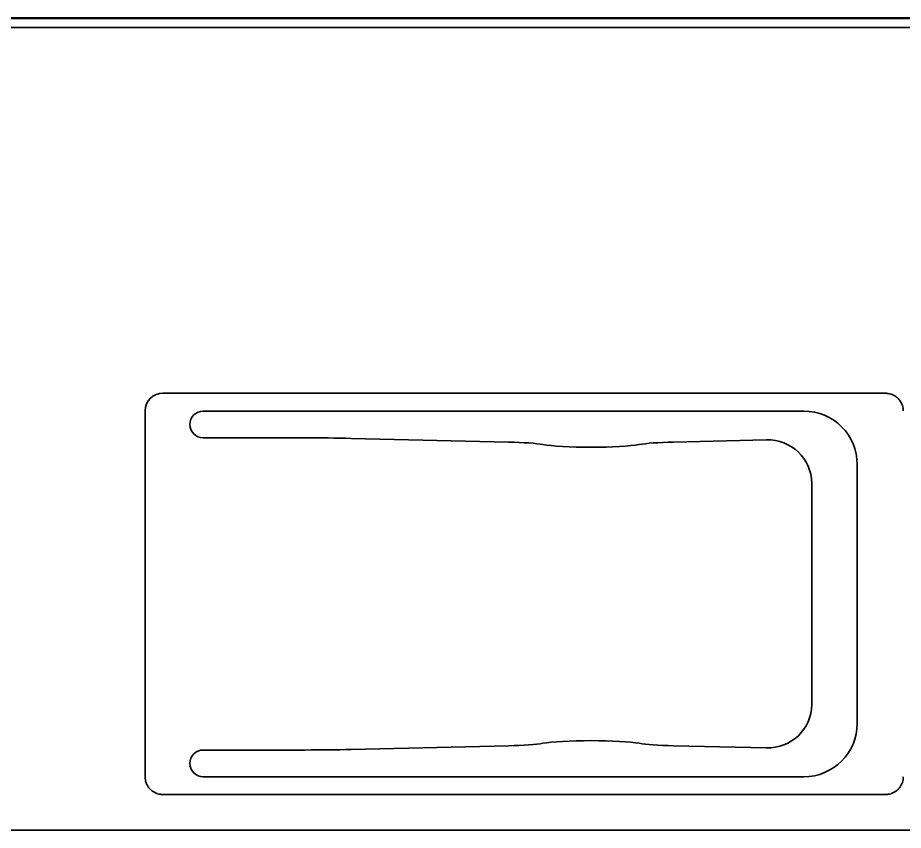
# Model space of a CAD drawing. Extents: x 5819 to 10669, y -850 to 3886.
# Drawn here: x 7188.4 to 7287.7, y 1280.8 to 1371.9 of the extents above; entities that cross this region are included whole.
import ezdxf

# ---------------------------------------------------------------- set-up
doc = ezdxf.new("R2010")
doc.units = 0
doc.header["$LTSCALE"] = 5
doc.layers.add('1', color=7, linetype='CONTINUOUS', true_color=0xffffff)

msp = doc.modelspace()

# ---------------------------------------------------------------- linework, layer by layer
at = {"layer": '1', "color": 7, "linetype": 'Continuous', "lineweight": 35}
for p, q in [((7074.673, 1371.826), (7620.37, 1371.826)), ((7077.337, 1371.926), (8068.409, 1371.926)), ((7208.673, 1371.826), (7208.673, 1371.926)), ((7230.673, 1371.826), (7230.673, 1371.926)), ((7247.673, 1371.826), (7247.673, 1371.926)), ((7269.673, 1371.826), (7269.673, 1371.926)), ((7286.673, 1371.826), (7286.673, 1371.926)), ((7074.673, 1370.826), (8071.673, 1370.826)), ((7204.655, 1329.82), (7285.69, 1329.82)), ((7202.656, 1286.809), (7202.656, 1327.844)), ((7276.538, 1327.826), (7209.171, 1327.826)), ((7220.578, 1324.826), (7209.168, 1324.826)), ((7243.415, 1324.352), (7225.755, 1324.766)), ((7272.318, 1324.596), (7261.93, 1324.352)), ((7282.529, 1321.835), (7282.529, 1292.818)), ((7277.419, 1294.918), (7277.419, 1319.735)), ((7243.415, 1290.3), (7225.755, 1289.886)), ((7272.318, 1290.056), (7261.93, 1290.3)), ((7209.168, 1289.826), (7220.578, 1289.826)), ((7276.538, 1286.826), (7209.171, 1286.826)), ((7204.655, 1284.833), (7285.69, 1284.833)), ((7152.334, 1280.826), (7411.955, 1280.826))]:
    msp.add_line(p, q, dxfattribs=at)
for centre, major_axis, ratio, start_param, end_param in [((7204.656, 1327.843), (-1.414, 1.414), 1, -0.785246, 0.785246), ((7209.175, 1326.324), (-1.064, 1.064), 0.997265, -0.784029, 0.785092), ((7209.175, 1326.332), (0.775, 1.293), 0.99484, 2.11172, 3.679016), ((7272.279, 1295.076), (-4.622, 2.337), 0.961527, 2.030878, 3.594078), ((7276.521, 1292.834), (-4.254, 4.254), 0.997265, 2.357564, 3.925621), ((7241.863, 1290.807), (6, 0), 0.087489, -1.308997, -0.449039), ((7252.673, 1290.351), (6, 0), 0.087489, 0.449039, 2.692554), ((7263.483, 1290.807), (6, 0), 0.087489, 3.590631, 4.45059), ((7209.175, 1288.32), (-0.775, 1.293), 0.99484, -0.537423, 1.029872), ((7220.578, 1291.576), (20, 0), 0.087489, 4.712389, 4.974188), ((7209.175, 1288.328), (1.064, 1.064), 0.997265, 2.356501, 3.925621), ((7204.656, 1286.809), (-1.414, 1.414), 1, 0.78555, 1.099963), ((7285.692, 1286.807), (1.874, 0.704), 0.99331, -0.676426, -0.362013)]:
    msp.add_ellipse(centre, major_axis=major_axis, ratio=ratio, start_param=start_param, end_param=end_param, dxfattribs=at)
at = {"layer": '1', "color": 7, "linetype": 'Continuous', "lineweight": 35, "extrusion": (0, 0, -1)}
for centre, major_axis, ratio, start_param, end_param in [((7285.692, 1327.846), (-1.874, 0.704), 0.99331, 2.465167, 2.779579), ((7220.578, 1323.076), (-20, 0), 0.087489, 1.570796, 1.832596), ((7241.863, 1323.845), (-6, 0), 0.087489, 1.832596, 2.692554), ((7252.673, 1324.301), (-6, 0), 0.087489, 3.590631, 5.834147), ((7263.483, 1323.845), (-6, 0), 0.087489, 0.449039, 1.308997), ((7272.279, 1319.576), (4.622, 2.337), 0.961527, -1.110714, 0.452486)]:
    msp.add_ellipse(centre, major_axis=major_axis, ratio=ratio, start_param=start_param, end_param=end_param, dxfattribs=at)
at = {"layer": '1', "color": 7, "linetype": 'Continuous', "lineweight": 35, "extrusion": (4.93038e-31, 1.17146e-15, -1)}
msp.add_ellipse((7276.521, 1321.818), major_axis=(4.254, 4.254), ratio=0.997265, start_param=-0.784029, end_param=0.784029, dxfattribs=at)
at = {"layer": '1', "color": 7, "linetype": 'Continuous', "lineweight": 35}
for points, knots in [([(7285.69, 1329.82), (7285.717, 1329.82), (7285.743, 1329.819), (7285.795, 1329.817), (7285.822, 1329.816), (7285.9, 1329.809), (7285.951, 1329.803), (7286.105, 1329.78), (7286.206, 1329.756), (7286.331, 1329.716), (7286.356, 1329.708), (7286.405, 1329.69), (7286.429, 1329.681), (7286.502, 1329.651), (7286.55, 1329.63), (7286.689, 1329.56), (7286.778, 1329.507), (7286.905, 1329.417), (7286.946, 1329.385), (7287.006, 1329.335), (7287.026, 1329.318), (7287.065, 1329.283), (7287.084, 1329.265), (7287.14, 1329.21), (7287.193, 1329.153), (7287.244, 1329.093), (7287.276, 1329.053), (7287.292, 1329.032), (7287.37, 1328.927), (7287.424, 1328.839), (7287.519, 1328.656), (7287.559, 1328.561), (7287.592, 1328.462)], [0, 0, 0, 0, 0.03125, 0.03125, 0.0625, 0.0625, 0.125, 0.125, 0.25, 0.25, 0.28125, 0.28125, 0.3125, 0.3125, 0.375, 0.375, 0.5, 0.5, 0.5625, 0.5625, 0.59375, 0.59375, 0.625, 0.625, 0.6875, 0.71875, 0.71875, 0.75, 0.75, 0.875, 0.875, 1, 1, 1, 1]), ([(7202.754, 1286.19), (7202.77, 1286.141), (7202.788, 1286.092), (7202.829, 1285.996), (7202.851, 1285.949), (7202.922, 1285.812), (7202.976, 1285.724), (7203.054, 1285.62), (7203.069, 1285.6), (7203.102, 1285.559), (7203.119, 1285.539), (7203.17, 1285.48), (7203.242, 1285.404), (7203.319, 1285.334), (7203.38, 1285.284), (7203.4, 1285.267), (7203.441, 1285.235), (7203.462, 1285.22), (7203.569, 1285.145), (7203.657, 1285.091), (7203.797, 1285.022), (7203.844, 1285.001), (7203.916, 1284.971), (7203.941, 1284.962), (7203.99, 1284.944), (7204.015, 1284.936), (7204.14, 1284.896), (7204.241, 1284.873), (7204.395, 1284.849), (7204.447, 1284.843), (7204.55, 1284.835), (7204.603, 1284.833), (7204.655, 1284.833)], [0, 0, 0, 0, 0.0625, 0.0625, 0.125, 0.125, 0.25, 0.25, 0.28125, 0.28125, 0.3125, 0.3125, 0.375, 0.4375, 0.4375, 0.46875, 0.46875, 0.5, 0.5, 0.625, 0.625, 0.6875, 0.6875, 0.71875, 0.71875, 0.75, 0.75, 0.875, 0.875, 0.9375, 0.9375, 1, 1, 1, 1]), ([(7285.69, 1284.833), (7285.717, 1284.833), (7285.743, 1284.833), (7285.795, 1284.835), (7285.822, 1284.837), (7285.9, 1284.843), (7285.951, 1284.849), (7286.105, 1284.873), (7286.206, 1284.896), (7286.331, 1284.936), (7286.356, 1284.944), (7286.405, 1284.962), (7286.429, 1284.971), (7286.502, 1285.001), (7286.55, 1285.022), (7286.689, 1285.092), (7286.778, 1285.145), (7286.905, 1285.235), (7286.946, 1285.267), (7287.006, 1285.317), (7287.026, 1285.334), (7287.065, 1285.37), (7287.084, 1285.387), (7287.14, 1285.442), (7287.193, 1285.499), (7287.244, 1285.559), (7287.276, 1285.6), (7287.292, 1285.62), (7287.37, 1285.725), (7287.424, 1285.813), (7287.519, 1285.996), (7287.559, 1286.091), (7287.592, 1286.19)], [0, 0, 0, 0, 0.03125, 0.03125, 0.0625, 0.0625, 0.125, 0.125, 0.25, 0.25, 0.28125, 0.28125, 0.3125, 0.3125, 0.375, 0.375, 0.5, 0.5, 0.5625, 0.5625, 0.59375, 0.59375, 0.625, 0.625, 0.6875, 0.71875, 0.71875, 0.75, 0.75, 0.875, 0.875, 1, 1, 1, 1])]:
    msp.add_open_spline(points, degree=3, knots=knots, dxfattribs=at)

doc.saveas('drawing.dxf')
